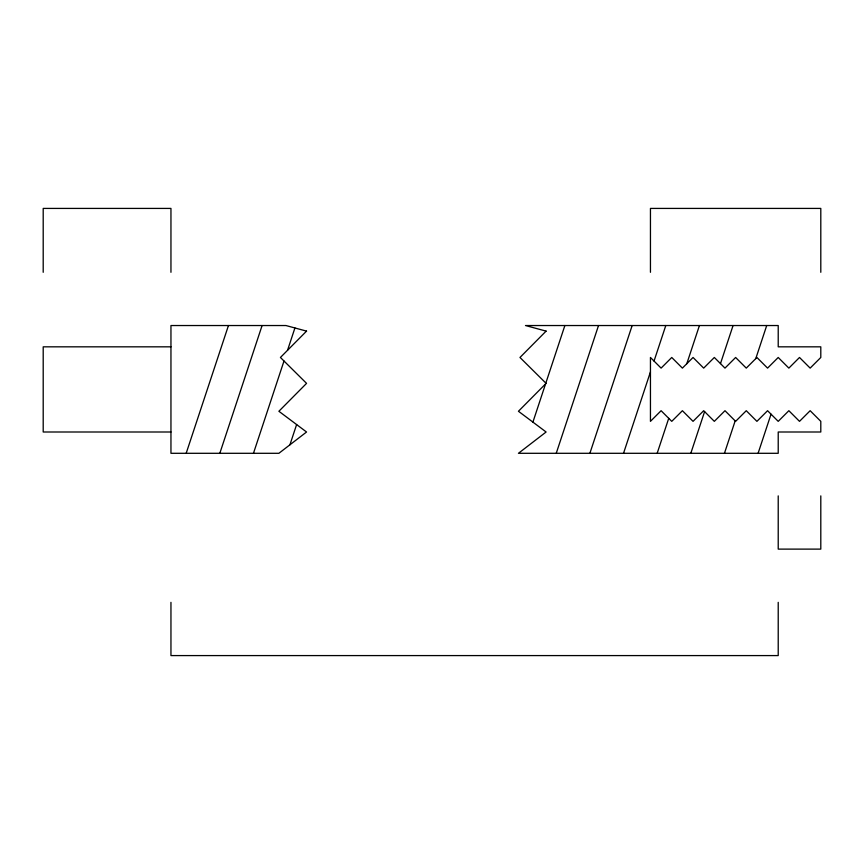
<?xml version="1.0" encoding="UTF-8"?>
<svg xmlns="http://www.w3.org/2000/svg" width="864" height="864" viewBox="0 0 864 864"><rect width="100%" height="100%" fill="white"/><g stroke="black" fill="none" stroke-linecap="round" stroke-linejoin="round"><path stroke-width="1.3" d="M186.181 453.298L228.452 325.534M219.823 453.298L262.094 325.534M253.465 453.298L283.997 361.012M287.539 350.298L294.926 327.964M289.915 444.809L296.622 424.559M532.915 422.118L564.872 325.534M556.243 453.298L598.514 325.534M589.885 453.298L632.156 325.534M623.527 453.298L650.452 371.898M654.037 361.055L665.798 325.534M657.169 453.298L668.736 418.338M686.804 363.712L699.43 325.534M690.811 453.298L704.603 411.62M720.479 363.614L733.072 325.534M724.453 453.298L735.167 420.898M755.773 358.625L766.714 325.534M758.095 453.298L771.034 414.18M170.953 346.831L43.2 346.831L43.2 432L170.953 432M820.8 272.3L820.8 208.418L650.452 208.418L650.452 272.3M820.8 495.882L820.8 549.115L778.216 549.115L778.216 495.882M778.216 602.348L778.216 655.582L170.953 655.582L170.953 602.348M170.953 272.3L170.953 208.418L43.2 208.418L43.2 272.3M306.558 331.117L280.433 357.469L306.558 383.368L278.888 411.275L306.558 432L278.888 453.298L170.953 453.298L170.953 325.534L285.941 325.534L306.558 331.117M546.102 331.117L519.977 357.469L546.102 383.368L518.443 411.275L546.102 432L518.443 453.298L778.216 453.298L778.216 432L820.8 432L820.8 421.351L810.151 410.702L799.502 421.351L788.864 410.702L778.216 421.351L767.567 410.702L756.918 421.351L746.269 410.702L735.631 421.351L724.982 410.702L714.334 421.351L703.685 410.702L693.047 421.351L682.398 410.702L671.749 421.351L661.1 410.702L650.452 421.351L650.452 357.469L661.1 368.118L671.749 357.469L682.398 368.118L693.047 357.469L703.685 368.118L714.334 357.469L724.982 368.118L735.631 357.469L746.269 368.118L756.918 357.469L767.567 368.118L778.216 357.469L788.864 368.118L799.502 357.469L810.151 368.118L820.8 357.469L820.8 346.831L778.216 346.831L778.216 325.534L525.485 325.534L546.102 331.117"/></g></svg>
